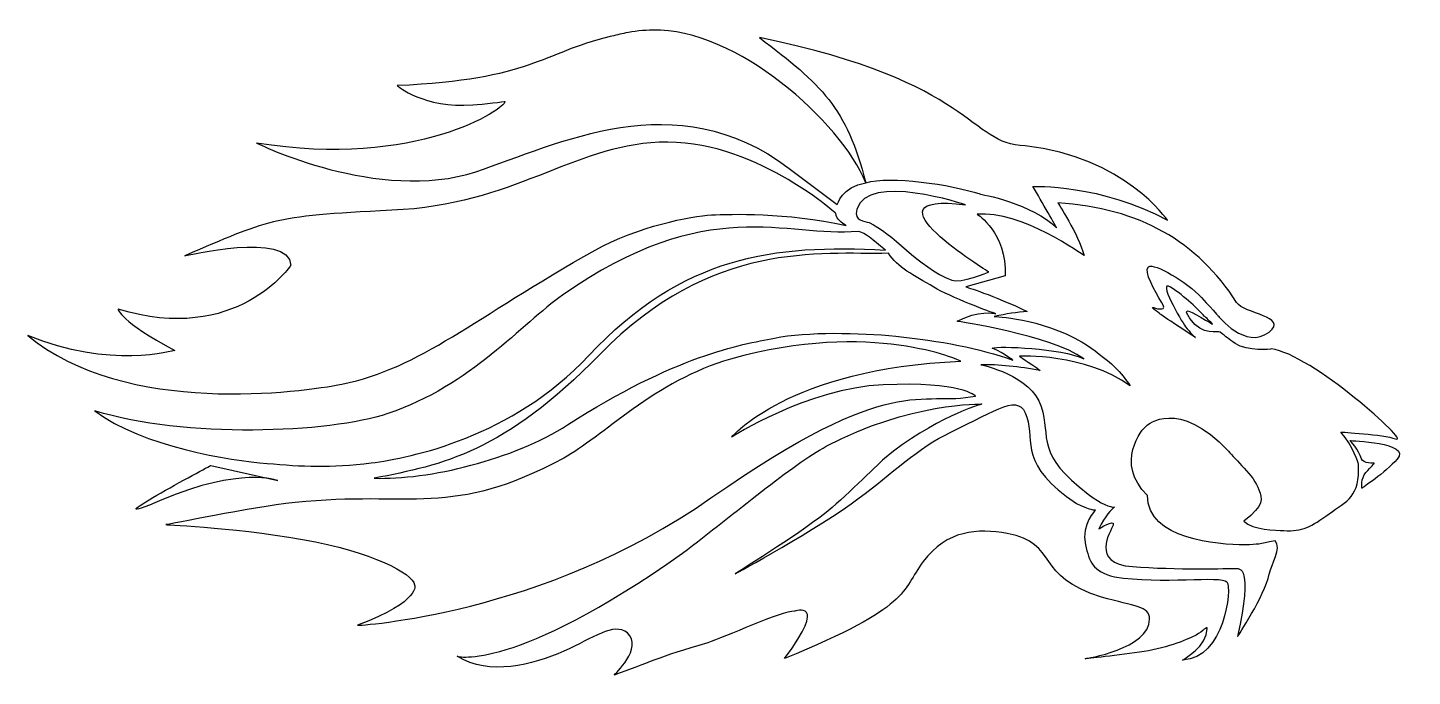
# Model space of a CAD drawing. Extents: x 0 to 135, y 65 to 128.
import ezdxf

# ---------------------------------------------------------------- set-up
doc = ezdxf.new("R2010")
doc.units = 0
doc.layers.add('ink_ext_XXXXXX', color=7, linetype='CONTINUOUS')

msp = doc.modelspace()

# ---------------------------------------------------------------- linework, layer by layer
at = {"layer": 'ink_ext_XXXXXX', "color": 7}
for points in [[(73.972912, 114.049172), (78.644395, 110.538681)], [(94.971303, 103.604481), (91.133434, 102.539092)], [(110.763753, 99.374323), (110.076189, 99.86292)], [(17.797497, 85.179251), (24.297851, 83.710637)]]:
    msp.add_lwpolyline(points, dxfattribs=at)
for points in [[(56.595432, 126.863825), (49.787879, 125.232227), (49.075268, 122.703164), (35.900077, 122.098503)], [(58.106732, 127.224716), (57.602612, 127.111475), (57.01806, 126.964366), (56.595432, 126.863825)], [(60.702118, 127.487536), (59.971868, 127.493886), (58.765721, 127.373588), (58.106732, 127.224716)], [(81.42252, 112.660992), (79.02857, 118.576369), (68.807187, 127.734127), (60.702118, 127.487536)], [(96.902056, 116.245919), (91.378967, 116.38315), (92.134264, 122.455866), (71.085426, 126.765047)], [(71.085426, 126.765047), (77.165198, 122.159886), (79.51752, 120.013233), (81.42252, 112.660992)], [(43.537363, 113.734494), (51.514374, 116.356692), (62.914387, 122.4474), (73.972912, 114.049172)], [(35.900077, 122.098503), (35.900077, 122.098503), (38.485938, 119.861891), (43.253024, 120.224547)], [(46.36911, 120.556864), (46.454482, 119.895053), (37.849174, 113.999078), (22.239322, 116.512267)], [(43.253024, 120.224547), (44.241507, 120.29863), (46.36911, 120.556864), (46.36911, 120.556864)], [(22.239322, 116.512267), (22.239322, 116.512267), (34.123382, 110.639928), (43.537363, 113.734494)], [(61.349465, 116.594111), (52.730751, 116.199), (47.356535, 110.52845), (35.375496, 109.979881)], [(78.496581, 109.689897), (78.496581, 109.689897), (70.378812, 117.008272), (61.349465, 116.594111)], [(110.733414, 109.009389), (110.733414, 109.009389), (106.5597, 115.184764), (96.902056, 116.245919)], [(91.114737, 110.517161), (91.114737, 110.517161), (81.559398, 113.715092), (80.549395, 110.075131)], [(81.42252, 112.660992), (83.839048, 113.359139), (89.631306, 112.502594), (92.505387, 111.573378)], [(78.644395, 110.538681), (78.644395, 110.538681), (79.107592, 112.2366), (81.42252, 112.660992)], [(93.367928, 103.98795), (93.367928, 103.98795), (80.537754, 111.830906), (91.114737, 110.517161)], [(97.654531, 112.301864), (97.654531, 112.301864), (104.372125, 112.538931), (110.733414, 109.009389)], [(99.956053, 108.277022), (99.956053, 108.277022), (98.51037, 110.866058), (97.654531, 112.301864)], [(80.663695, 107.921775), (73.745018, 107.302297), (66.017068, 111.629822), (51.96346, 101.730525)], [(92.505387, 111.573378), (92.505387, 111.573378), (97.702509, 110.608178), (99.956053, 108.277022)], [(117.443953, 101.023911), (113.627955, 106.959045), (108.044189, 110.196133), (100.073175, 110.696372)], [(100.073175, 110.696372), (100.073175, 110.696372), (102.06002, 107.718575), (102.629403, 105.581447)], [(35.375496, 109.979881), (23.393717, 109.430606), (23.366976, 108.985047), (15.255839, 105.559222)], [(55.137049, 106.119433), (59.185879, 108.390617), (64.507884, 109.44895), (66.420293, 109.530089)], [(66.420293, 109.530089), (68.319648, 109.610522), (73.587326, 109.816897), (79.528809, 108.489395)], [(79.528809, 108.489395), (79.528809, 108.489395), (78.451779, 109.100758), (78.496581, 109.689897)], [(80.549395, 110.075131), (80.218137, 108.882036), (81.328681, 108.952239), (81.732259, 108.781847)], [(102.629403, 105.581447), (102.629403, 105.581447), (96.406403, 110.056786), (92.254914, 109.590061)], [(92.254914, 109.590061), (92.254914, 109.590061), (95.131112, 107.822292), (94.971303, 103.604481)], [(15.255839, 105.559222), (15.255839, 105.559222), (25.408254, 107.995506), (25.561924, 104.63177)], [(83.325403, 106.117317), (81.979556, 107.165067), (81.467676, 107.772903), (80.663695, 107.921775)], [(81.732259, 108.781847), (83.989684, 107.828289), (86.494759, 104.49207), (89.774181, 103.178325)], [(54.509104, 95.858892), (63.670037, 105.610728), (72.412929, 106.68282), (83.325403, 106.117317)], [(83.614328, 105.799111), (76.932365, 105.675992), (66.457334, 107.095217), (55.610124, 96.003884)], [(30.511961, 93.082884), (38.225235, 94.649217), (43.257257, 99.455109), (55.137049, 106.119433)], [(88.021228, 102.51475), (86.066134, 103.679622), (84.494509, 104.431745), (83.614328, 105.799111)], [(25.561924, 104.63177), (25.561924, 104.63177), (20.328396, 96.8315), (8.781415, 100.379739)], [(89.774181, 103.178325), (90.612381, 102.855181), (93.367928, 103.98795), (93.367928, 103.98795)], [(110.141453, 101.067656), (109.545611, 102.063195), (108.363453, 104.074028), (108.895089, 104.491011)], [(108.895089, 104.491011), (109.427078, 104.910111), (112.622186, 103.010403), (114.029769, 101.50122)], [(94.042792, 99.933123), (93.656853, 100.029431), (89.622134, 101.559075), (88.021228, 102.51475)], [(91.133434, 102.539092), (91.133434, 102.539092), (93.775739, 101.73617), (97.109136, 100.159959)], [(111.032569, 102.50452), (109.656031, 103.346247), (112.052097, 99.255436), (112.487425, 98.667356)], [(114.307758, 99.70417), (113.801169, 100.206172), (112.408756, 101.662439), (111.032569, 102.50452)], [(51.96346, 101.730525), (48.047274, 98.972156), (43.054057, 92.94777), (35.002998, 90.220798)], [(109.380511, 100.517322), (109.803844, 100.390322), (110.819492, 100.135617), (110.141453, 101.067656)], [(114.029769, 101.50122), (115.435942, 99.992389), (115.64408, 99.724278), (115.64408, 99.724278)], [(120.596375, 98.14207), (122.541944, 99.673125), (118.168205, 99.897139), (117.443953, 101.023911)], [(8.781415, 100.379739), (8.781415, 100.379739), (8.942352, 99.176414), (14.284325, 96.367245)], [(90.29982, 99.192289), (92.358984, 100.281667), (93.851234, 99.978984), (94.042792, 99.933123)], [(97.109136, 100.159959), (96.12277, 100.069647), (95.062673, 99.911956), (93.902034, 99.657956)], [(93.902034, 99.657956), (93.902034, 99.657956), (98.326573, 99.526723), (102.445606, 97.178281)], [(110.076189, 99.86292), (110.076189, 99.86292), (108.957531, 100.644322), (109.380511, 100.517322)], [(112.943214, 99.447348), (112.797517, 99.681945), (112.449325, 100.098222), (112.651114, 100.2097)], [(112.651114, 100.2097), (112.85255, 100.321178), (115.226392, 98.815523), (115.114914, 98.926295)], [(115.114914, 98.926295), (114.973097, 99.066348), (114.4083, 99.605745), (114.307758, 99.70417)], [(115.64408, 99.724278), (115.64408, 99.724278), (118.3326, 96.362306), (120.596375, 98.14207)], [(90.648717, 95.318789), (90.648717, 95.318789), (82.093856, 99.389492), (68.285782, 95.516345)], [(102.592009, 95.555856), (99.366209, 97.852439), (90.29982, 99.192289), (90.29982, 99.192289)], [(113.440278, 97.607964), (113.440278, 97.607964), (111.321142, 99.042711), (110.763753, 99.374323)], [(112.487425, 98.667356), (112.923458, 98.077511), (113.440278, 97.607964), (113.440278, 97.607964)], [(115.861744, 98.144186), (115.686414, 98.306464), (114.097855, 97.69757), (112.943214, 99.447348)], [(14.284325, 96.367245), (14.284325, 96.367245), (7.936265, 94.470712), (0, 97.818573)], [(0, 97.818573), (9.466015, 89.908237), (26.756818, 92.320178), (30.511961, 93.082884)], [(52.454526, 89.121542), (62.905215, 95.868064), (69.227345, 96.918989), (72.543457, 97.563867)], [(72.543457, 97.563867), (75.756204, 98.188636), (80.782229, 98.102206), (84.323412, 97.742373)], [(84.323412, 97.742373), (88.616364, 97.306339), (92.486337, 96.560214), (95.716723, 95.424975)], [(102.445606, 97.178281), (103.567439, 96.431803), (104.657875, 95.607361), (105.658706, 94.708484)], [(117.301783, 97.048459), (116.703119, 97.464736), (116.381033, 97.662645), (115.861744, 98.144186)], [(120.828503, 96.499889), (120.828503, 96.499889), (118.521689, 96.197911), (117.301783, 97.048459)], [(33.376375, 85.426548), (37.22123, 85.919378), (47.021749, 87.888584), (54.509104, 95.858892)], [(55.610124, 96.003884), (46.208596, 86.391395), (40.36448, 85.256509), (33.671403, 83.937826)], [(68.285782, 95.516345), (61.034787, 93.482581), (55.715251, 87.847662), (52.075643, 85.887981)], [(93.693895, 96.590906), (94.316548, 96.819506), (100.377975, 96.572914), (102.592009, 95.555856)], [(95.716723, 95.424975), (95.716723, 95.424975), (94.206481, 96.436389), (93.693895, 96.590906)], [(107.098392, 92.926956), (102.713011, 96.095959), (96.350664, 95.805623), (96.350664, 95.805623)], [(96.350664, 95.805623), (96.350664, 95.805623), (97.149, 95.242589), (98.362909, 94.423087)], [(132.891033, 87.766876), (134.513458, 87.198198), (124.650497, 96.0822), (120.828503, 96.499889)], [(66.38184, 82.021537), (84.194648, 94.453778), (86.643984, 90.846273), (92.094048, 91.928242)], [(68.358101, 87.913278), (68.358101, 87.913278), (73.859318, 94.591009), (90.648717, 95.318789)], [(98.362909, 94.423087), (96.329498, 94.767398), (94.29397, 95.001995), (92.61122, 94.971656)], [(92.61122, 94.971656), (92.61122, 94.971656), (97.538114, 93.937312), (98.462745, 90.911537)], [(105.658706, 94.708484), (106.175878, 94.173673), (106.6613, 93.583475), (107.098392, 92.926956)], [(83.101037, 93.016914), (75.758673, 92.674014), (68.358101, 87.913278), (68.358101, 87.913278)], [(92.094048, 91.928242), (92.094048, 91.928242), (90.706926, 93.372162), (83.101037, 93.016914)], [(89.619664, 88.387764), (94.295028, 90.583453), (96.314681, 92.322295), (97.075975, 89.879309)], [(108.723639, 89.068273), (108.744453, 89.081678), (111.763525, 91.810062), (116.659022, 86.570606)], [(35.002998, 90.220798), (29.277521, 88.281226), (15.174806, 87.809562), (6.537148, 90.485028)], [(6.537148, 90.485028), (11.181256, 86.966776), (19.673005, 85.671728), (23.26072, 85.373984)], [(77.582887, 87.037684), (85.656559, 91.339103), (92.701884, 91.151778), (92.701884, 91.151778)], [(92.701884, 91.151778), (92.701884, 91.151778), (87.894581, 89.762187), (83.24744, 85.854467)], [(98.462745, 90.911537), (99.388081, 87.885409), (97.890892, 86.259809), (103.024514, 82.386309)], [(33.671403, 83.937826), (38.885988, 83.748737), (47.230946, 85.748987), (52.454526, 89.121542)], [(97.075975, 89.879309), (97.838681, 87.43597), (96.256825, 85.215234), (101.887511, 81.490959)], [(108.776203, 82.255781), (105.568395, 85.407851), (108.249858, 88.764884), (108.723639, 89.068273)], [(80.790695, 82.01554), (83.887378, 84.337876), (86.577309, 86.960073), (89.619664, 88.387764)], [(129.289172, 85.323184), (129.289172, 85.323184), (128.737075, 87.067317), (127.572202, 88.430098)], [(127.572202, 88.430098), (127.572202, 88.430098), (131.695116, 88.187034), (132.891033, 87.766876)], [(128.464025, 87.593309), (128.464025, 87.593309), (134.498641, 87.425034), (133.056838, 85.796259)], [(129.586916, 85.818484), (129.324802, 86.716656), (128.464025, 87.593309), (128.464025, 87.593309)], [(63.611829, 76.646262), (68.786726, 80.553629), (74.266423, 85.27062), (77.582887, 87.037684)], [(116.659022, 86.570606), (117.268269, 85.78497), (119.155983, 84.182653), (119.61283, 82.806467)], [(13.025367, 81.831742), (5.385082, 78.575251), (17.797497, 85.179251), (17.797497, 85.179251)], [(24.297851, 83.710637), (24.297851, 83.710637), (20.665616, 85.088234), (13.025367, 81.831742)], [(23.26072, 85.373984), (26.673174, 85.091056), (29.370407, 84.912903), (33.376375, 85.426548)], [(52.075643, 85.887981), (41.130007, 79.994123), (37.353169, 82.759195), (25.985787, 81.575273)], [(83.24744, 85.854467), (82.373609, 85.119278), (79.24447, 81.905826), (77.412848, 80.480251)], [(126.427086, 80.480604), (128.177569, 81.740726), (129.436633, 82.103029), (129.289172, 85.323184)], [(130.823402, 85.40009), (130.823402, 85.40009), (129.724852, 85.34294), (129.586916, 85.818484)], [(133.056838, 85.796259), (131.875386, 84.46029), (129.611258, 82.965923), (129.611258, 82.965923)], [(130.007075, 84.494156), (130.51825, 85.051898), (130.823402, 85.40009), (130.823402, 85.40009)], [(129.611258, 82.965923), (129.611258, 82.965923), (129.496252, 83.937473), (130.007075, 84.494156)], [(103.024514, 82.386309), (104.340728, 81.392887), (105.15, 81.13677), (105.572628, 81.11137)], [(118.245816, 77.466118), (115.619739, 77.463648), (108.776203, 77.987523), (108.776203, 82.255781)], [(119.61283, 82.806467), (119.903872, 81.93299), (120.200558, 81.368545), (118.159386, 79.75494)], [(25.985787, 81.575273), (21.374064, 81.095142), (13.890484, 79.434265), (13.433248, 79.428267)], [(32.028376, 69.637626), (32.028376, 69.637626), (49.872546, 70.499109), (66.38184, 82.021537)], [(68.739101, 74.657654), (68.739101, 74.657654), (76.798662, 79.021515), (80.790695, 82.01554)], [(101.887511, 81.490959), (103.123292, 80.830912), (103.744534, 80.852431), (103.744534, 80.852431)], [(103.744534, 80.852431), (103.744534, 80.852431), (102.320722, 79.482948), (102.766634, 77.478465)], [(105.572628, 81.11137), (105.237489, 80.891942), (104.697386, 80.328556), (104.044747, 79.010226)], [(13.433248, 79.428267), (12.876106, 79.420154), (19.445075, 79.25964), (26.705842, 77.979056)], [(77.412848, 80.480251), (74.680937, 78.353706), (68.739101, 74.657654), (68.739101, 74.657654)], [(105.444217, 79.389109), (105.235725, 78.75164), (103.153278, 75.666245), (107.320289, 75.343806)], [(104.044747, 79.010226), (104.044747, 79.010226), (105.650592, 80.029048), (105.444217, 79.389109)], [(118.159386, 79.75494), (119.02228, 78.892398), (121.234903, 78.890987), (122.020539, 78.84689)], [(122.020539, 78.84689), (123.86733, 78.742467), (124.674839, 79.219776), (126.427086, 80.480604)], [(95.165684, 78.563609), (92.294425, 79.091365), (89.287348, 78.900865), (87.007345, 75.844398)], [(104.316386, 72.391057), (97.810106, 74.313343), (100.223459, 77.63404), (95.165684, 78.563609)], [(26.705842, 77.979056), (33.519674, 76.776437), (37.376805, 74.694343), (37.581769, 73.573215)], [(102.766634, 77.478465), (103.144811, 75.778781), (103.400222, 74.929645), (105.579683, 74.352148)], [(121.1774, 77.865109), (119.578964, 77.502454), (119.578964, 77.502454), (118.245816, 77.466118)], [(120.613661, 74.614968), (120.831678, 75.635906), (121.84803, 77.117573), (121.1774, 77.865109)], [(41.715618, 66.630548), (41.715618, 66.630548), (47.136049, 65.027526), (63.611829, 76.646262)], [(87.007345, 75.844398), (84.832823, 72.929395), (85.93984, 71.498882), (73.515006, 66.410415)], [(107.320289, 75.343806), (111.500706, 75.020662), (116.819889, 75.164595), (117.28238, 75.172004)], [(117.28238, 75.172004), (117.746636, 75.179765), (119.072022, 75.445054), (117.534969, 68.537312)], [(105.579683, 74.352148), (110.13475, 73.621898), (115.973222, 74.489026), (116.500272, 73.869901)], [(117.534969, 68.537312), (117.534969, 68.537312), (120.156108, 72.475018), (120.613661, 74.614968)], [(37.581769, 73.573215), (37.581769, 73.573215), (38.337066, 72.025579), (32.028376, 69.637626)], [(116.500272, 73.869901), (117.027675, 73.251129), (116.261794, 66.41359), (112.200969, 66.26754)], [(73.515006, 66.410415), (77.920848, 72.229484), (74.499609, 71.015576), (74.499609, 71.015576)], [(108.985753, 70.236643), (108.985753, 71.538745), (107.60357, 71.419859), (104.316386, 72.391057)], [(58.264424, 68.895734), (56.891412, 69.987582), (54.977946, 68.381032), (52.080582, 67.125496)], [(74.499609, 71.015576), (73.292051, 71.063554), (67.63279, 68.435359), (66.060107, 67.938296)], [(102.717597, 66.390307), (102.717597, 66.390307), (108.985753, 67.348804), (108.985753, 70.236643)], [(56.965496, 64.795046), (56.965496, 64.795046), (59.848043, 67.472629), (58.264424, 68.895734)], [(113.508011, 68.687596), (112.92875, 68.362687), (110.766928, 67.442996), (108.46082, 67.095157)], [(112.200969, 66.26754), (112.200969, 66.26754), (114.639722, 67.621854), (114.590686, 69.34094)], [(114.590686, 69.34094), (114.578692, 69.586826), (114.200161, 69.076004), (113.508011, 68.687596)], [(66.060107, 67.938296), (61.202357, 66.538473), (60.260087, 65.962034), (56.965496, 64.795046)], [(52.080582, 67.125496), (49.015296, 65.797287), (44.884621, 64.680746), (41.715618, 66.630548)], [(108.46082, 67.095157), (106.036883, 66.728973), (102.717597, 66.390307), (102.717597, 66.390307)]]:
    msp.add_open_spline(points, degree=3, dxfattribs=at)

doc.saveas('drawing.dxf')
